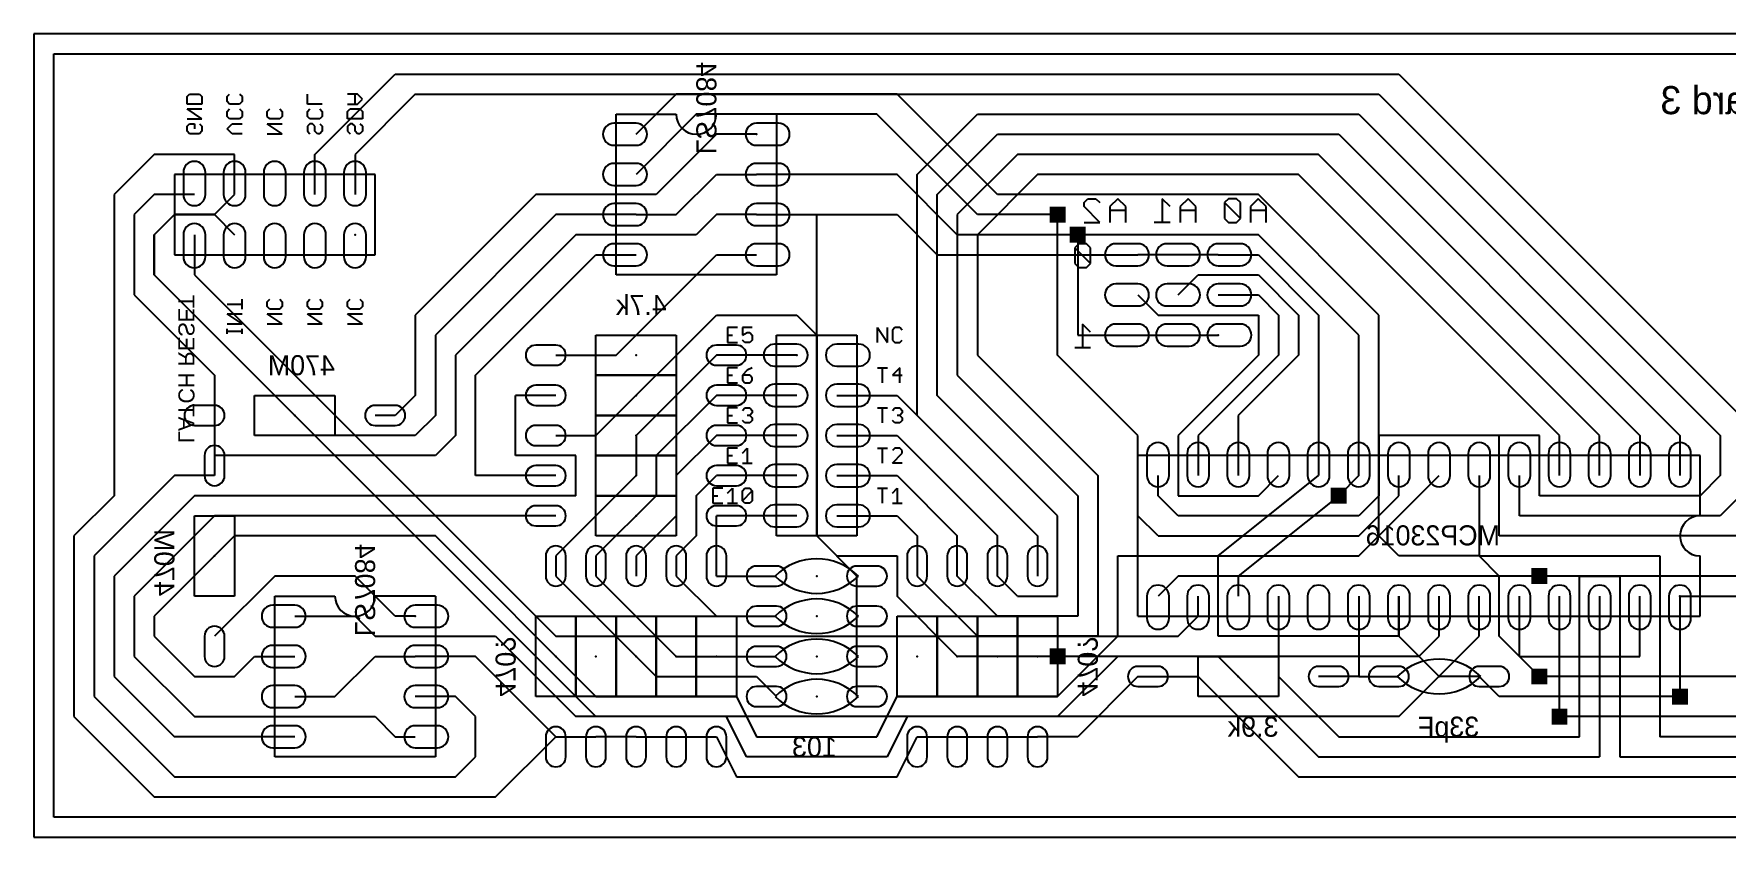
# Model space of a CAD drawing. Extents: x 0 to 6.8, y 0 to 2.
# Drawn here: x 0 to 4.215, y 0 to 2 of the extents above; entities that cross this region are included whole.
import ezdxf
from ezdxf.enums import TextEntityAlignment as Align

# ---------------------------------------------------------------- set-up
doc = ezdxf.new("R2010")
doc.units = 0
for name, color, linetype in [('1', 22, 'CONTINUOUS'), ('16', 175, 'CONTINUOUS'), ('17', 82, 'CONTINUOUS'), ('18', 82, 'CONTINUOUS'), ('20', 7, 'CONTINUOUS'), ('21', 253, 'CONTINUOUS'), ('22', 253, 'CONTINUOUS'), ('23', 7, 'CONTINUOUS'), ('24', 7, 'CONTINUOUS')]:
    doc.layers.add(name, color=color, linetype=linetype)

# ---------------------------------------------------------------- blocks, each defined once
blk = doc.blocks.new('OFFSETP100')
blk.add_lwpolyline([(0, -0.5), (1, -0.5, 1), (1, 0.5), (0, 0.5, 1)], format="xyb", close=True)
blk = doc.blocks.new('LONGP100')
blk.add_lwpolyline([(-0.5, -0.5), (0.5, -0.5, 1), (0.5, 0.5), (-0.5, 0.5, 1)], format="xyb", close=True)
blk = doc.blocks.new('SQUAREV')
blk.add_solid([(-0.5, -0.5), (0.5, -0.5), (-0.5, 0.5), (0.5, 0.5)])

msp = doc.modelspace()

# ---------------------------------------------------------------- linework, layer by layer
at = {"layer": '1'}
for p, q in [((0.05, 1.95), (6.75, 1.95)), ((0.05, 0.05), (0.05, 1.95)), ((0.7, 1.7), (0.9, 1.9)), ((0.9, 1.9), (3.4, 1.9)), ((3.4, 1.9), (4.25, 1.05)), ((0.95, 1.85), (0.8, 1.7)), ((0.95, 1.85), (3.35, 1.85)), ((3.35, 1.85), (4.2, 1)), ((2.2, 1.65), (2.35, 1.8)), ((2.35, 1.8), (3.3, 1.8)), ((3.3, 1.8), (4.1, 1)), ((1.7, 1.75), (1.55, 1.6)), ((1.8, 1.75), (1.7, 1.75)), ((2.25, 1.6), (2.4, 1.75)), ((2.4, 1.75), (3.25, 1.75)), ((3.25, 1.75), (4, 1)), ((0.3, 1.7), (0.2, 1.6)), ((0.5, 1.7), (0.3, 1.7)), ((0.5, 1.6), (0.5, 1.7)), ((0.7, 1.6), (0.7, 1.7)), ((0.8, 1.7), (0.8, 1.6)), ((2.45, 1.7), (2.3, 1.55)), ((3.2, 1.7), (2.45, 1.7)), ((3.9, 1), (3.2, 1.7)), ((1.6, 1.55), (1.7, 1.65)), ((1.7, 1.65), (1.8, 1.65)), ((2.2, 1.05), (2.2, 1.65)), ((2.5, 1.65), (2.35, 1.5)), ((3.15, 1.65), (2.5, 1.65)), ((3.8, 1), (3.15, 1.65)), ((0.2, 1.6), (0.2, 0.85)), ((0.3, 1.6), (0.25, 1.55)), ((0.4, 1.6), (0.3, 1.6)), ((0.45, 1.55), (0.5, 1.6)), ((1.25, 1.6), (0.95, 1.3)), ((1.55, 1.6), (1.25, 1.6)), ((2.25, 1.1), (2.25, 1.6)), ((0.25, 1.55), (0.25, 1.35)), ((0.35, 1.55), (0.3, 1.5)), ((0.45, 1.55), (0.35, 1.55)), ((1.3, 1.55), (1, 1.25)), ((1.5, 1.55), (1.3, 1.55)), ((1.5, 1.55), (1.6, 1.55)), ((1.7, 1.55), (1.65, 1.5)), ((1.8, 1.55), (1.7, 1.55)), ((2.3, 1.55), (2.3, 1.15)), ((2.55, 1.2), (2.55, 1.55)), ((0.3, 1.5), (0.3, 1.4)), ((1.35, 1.5), (1.05, 1.2)), ((1.65, 1.5), (1.35, 1.5)), ((2.35, 1.5), (2.35, 1.2)), ((3.05, 1.5), (2.6, 1.5)), ((2.6, 1.5), (2.6, 1.25)), ((3.3, 1.25), (3.05, 1.5)), ((4.9, 1.5), (4.2, 0.8)), ((1.1, 1.15), (1.4, 1.45)), ((1.4, 1.45), (1.5, 1.45)), ((1.45, 1.2), (1.7, 1.45)), ((1.7, 1.45), (1.8, 1.45)), ((2.85, 1.45), (2.75, 1.45)), ((2.95, 1.45), (2.85, 1.45)), ((2.95, 1.45), (3.05, 1.45)), ((3.05, 1.45), (3.2, 1.3)), ((0.7, 1), (0.3, 1.4)), ((2.85, 1.35), (2.9, 1.4)), ((2.9, 1.4), (3.05, 1.4)), ((3.05, 1.4), (3.15, 1.3)), ((0.25, 1.35), (0.45, 1.15)), ((2.75, 1.35), (2.8, 1.3)), ((2.95, 1.35), (3.05, 1.35)), ((3.05, 1.35), (3.1, 1.3)), ((0.95, 1.3), (0.95, 1.1)), ((1.4, 1), (1.7, 1.3)), ((1.7, 1.3), (1.9, 1.3)), ((1.9, 1.3), (1.95, 1.25)), ((2.8, 1.3), (3.05, 1.3)), ((3.05, 1.3), (3.05, 1.2)), ((3.1, 1.3), (3.1, 1.2)), ((3.15, 1.3), (3.15, 1.2)), ((3.2, 1.3), (3.2, 0.9)), ((1, 1.25), (1, 1.05)), ((1.95, 1.25), (1.95, 0.75)), ((2.6, 1.25), (2.75, 1.25)), ((2.75, 1.25), (2.85, 1.25)), ((2.85, 1.25), (2.95, 1.25)), ((3.3, 0.9), (3.3, 1.25)), ((1.05, 1.2), (1.05, 1)), ((1.3, 1.2), (1.45, 1.2)), ((1.7, 1.2), (1.5, 1)), ((1.9, 1.2), (1.7, 1.2)), ((2.35, 1.2), (2.65, 0.9)), ((2.75, 1), (2.55, 1.2)), ((3.05, 1.2), (2.85, 1)), ((3.1, 1.2), (2.9, 1)), ((3.15, 1.2), (3, 1.05)), ((0.45, 1.15), (0.45, 1.05)), ((1.1, 0.9), (1.1, 1.15)), ((2.3, 1.15), (2.6, 0.85)), ((0.95, 1.1), (0.9, 1.05)), ((1.2, 0.95), (1.2, 1.1)), ((1.3, 1.1), (1.2, 1.1)), ((1.7, 1.1), (1.55, 0.95)), ((1.9, 1.1), (1.7, 1.1)), ((2, 1.1), (2.15, 1.1)), ((2.15, 1.1), (2.2, 1.05)), ((2.55, 0.8), (2.25, 1.1)), ((0.45, 1.05), (0.45, 0.95)), ((0.9, 1.05), (0.85, 1.05)), ((1, 1.05), (0.95, 1)), ((2.2, 1.05), (2.5, 0.75)), ((3, 1.05), (3, 0.9)), ((0.95, 1), (0.7, 1)), ((1.05, 1), (1, 0.95)), ((1.3, 1), (1.4, 1)), ((1.5, 1), (1.5, 0.9)), ((1.7, 1), (1.6, 0.9)), ((1.9, 1), (1.7, 1)), ((2, 1), (2.15, 1)), ((2.15, 1), (2.4, 0.75)), ((2.75, 0.8), (2.75, 1)), ((2.85, 1), (2.85, 0.85)), ((2.9, 1), (2.9, 0.9)), ((3.65, 1), (3.35, 1)), ((3.35, 1), (3.35, 0.85)), ((3.65, 0.75), (3.65, 1)), ((3.75, 1), (3.65, 1)), ((3.75, 0.85), (3.75, 1)), ((3.8, 0.9), (3.8, 1)), ((3.9, 0.9), (3.9, 1)), ((4, 1), (4, 0.9)), ((4.1, 1), (4.1, 0.9)), ((4.2, 1), (4.2, 0.9)), ((0.45, 0.95), (0.45, 0.9)), ((1, 0.95), (0.45, 0.95)), ((1.35, 0.95), (1.2, 0.95)), ((1.35, 0.85), (1.35, 0.95)), ((1.55, 0.95), (1.55, 0.85)), ((0.35, 0.9), (0.15, 0.7)), ((0.45, 0.9), (0.35, 0.9)), ((1.3, 0.9), (1.1, 0.9)), ((1.5, 0.9), (1.3, 0.7)), ((1.6, 0.9), (1.6, 0.8)), ((1.65, 0.85), (1.7, 0.9)), ((1.9, 0.9), (1.7, 0.9)), ((2, 0.9), (2.15, 0.9)), ((2.15, 0.9), (2.3, 0.75)), ((2.65, 0.9), (2.65, 0.5)), ((2.8, 0.85), (2.8, 0.9)), ((3.05, 0.85), (3.1, 0.9)), ((3.3, 0.9), (3.25, 0.85)), ((3.3, 0.7), (3.5, 0.9)), ((3.4, 0.85), (3.4, 0.9)), ((3.6, 0.9), (3.6, 0.7)), ((3.7, 0.8), (3.7, 0.9)), ((4.2, 0.9), (4.15, 0.85)), ((0.2, 0.85), (0.1, 0.75)), ((0.4, 0.85), (0.2, 0.65)), ((1.35, 0.85), (0.4, 0.85)), ((1.55, 0.85), (1.4, 0.7)), ((1.65, 0.85), (1.65, 0.75)), ((2.6, 0.85), (2.6, 0.55)), ((2.85, 0.8), (2.8, 0.85)), ((2.85, 0.85), (3.05, 0.85)), ((3.3, 0.75), (3.4, 0.85)), ((3.35, 0.85), (3.3, 0.8)), ((4.15, 0.85), (3.75, 0.85)), ((0.45, 0.8), (0.25, 0.6)), ((1.3, 0.8), (0.45, 0.8)), ((1.6, 0.8), (1.5, 0.7)), ((1.7, 0.65), (1.7, 0.8)), ((1.9, 0.8), (1.7, 0.8)), ((2, 0.8), (2.15, 0.8)), ((2.15, 0.8), (2.2, 0.75)), ((2.55, 0.6), (2.55, 0.8)), ((2.8, 0.75), (2.75, 0.8)), ((3.3, 0.8), (2.85, 0.8)), ((4.2, 0.8), (3.7, 0.8)), ((0.1, 0.75), (0.1, 0.3)), ((0.5, 0.75), (0.3, 0.55)), ((1, 0.75), (0.5, 0.75)), ((1.4, 0.35), (1, 0.75)), ((1.65, 0.75), (1.6, 0.7)), ((1.95, 0.75), (2, 0.7)), ((2.2, 0.75), (2.2, 0.65)), ((2.3, 0.65), (2.3, 0.75)), ((2.4, 0.65), (2.4, 0.75)), ((2.5, 0.75), (2.5, 0.65)), ((2.8, 0.75), (3.3, 0.75)), ((4.25, 0.75), (3.65, 0.75)), ((0.15, 0.7), (0.15, 0.35)), ((1.3, 0.7), (1.3, 0.65)), ((1.4, 0.7), (1.4, 0.65)), ((1.5, 0.7), (1.5, 0.65)), ((1.6, 0.7), (1.6, 0.65)), ((2, 0.7), (2.15, 0.7)), ((2.15, 0.7), (2.15, 0.6)), ((2.7, 0.5), (2.7, 0.7)), ((2.7, 0.7), (3.3, 0.7)), ((3.6, 0.7), (4.05, 0.7)), ((4.05, 0.7), (4.05, 0.25)), ((0.2, 0.65), (0.2, 0.4)), ((0.6, 0.65), (0.45, 0.5)), ((0.8, 0.65), (0.6, 0.65)), ((0.9, 0.55), (0.8, 0.65)), ((1.3, 0.65), (1.55, 0.4)), ((1.4, 0.65), (1.6, 0.45)), ((1.6, 0.65), (1.7, 0.55)), ((1.7, 0.65), (1.85, 0.65)), ((2.05, 0.55), (2.05, 0.65)), ((2.2, 0.65), (2.35, 0.5)), ((2.4, 0.55), (2.3, 0.65)), ((2.45, 0.6), (2.4, 0.65)), ((2.85, 0.65), (2.8, 0.6)), ((3.75, 0.65), (2.85, 0.65)), ((3.85, 0.65), (3.95, 0.65)), ((3.85, 0.25), (3.85, 0.65)), ((3.95, 0.65), (3.95, 0.2)), ((0.25, 0.6), (0.25, 0.45)), ((2.3, 0.45), (2.15, 0.6)), ((2.45, 0.6), (2.55, 0.6)), ((3.1, 0.6), (3.1, 0.4)), ((3.3, 0.6), (3.3, 0.4)), ((3.4, 0.5), (3.4, 0.6)), ((3.7, 0.45), (3.7, 0.6)), ((3.8, 0.3), (3.8, 0.6)), ((3.9, 0.6), (3.9, 0.2)), ((4.1, 0.6), (4.3, 0.6)), ((4.1, 0.6), (4.1, 0.35)), ((0.3, 0.55), (0.3, 0.5)), ((0.65, 0.55), (0.8, 0.55)), ((0.8, 0.55), (0.85, 0.5)), ((0.95, 0.55), (0.9, 0.55)), ((1.7, 0.55), (1.85, 0.55)), ((2.05, 0.45), (2.05, 0.55)), ((2.6, 0.55), (2.4, 0.55)), ((0.3, 0.5), (0.4, 0.4)), ((0.85, 0.5), (1.15, 0.5)), ((1.15, 0.5), (1.35, 0.3)), ((2.65, 0.5), (2.35, 0.5)), ((2.55, 0.35), (2.7, 0.5)), ((3.5, 0.4), (3.4, 0.5)), ((0.25, 0.45), (0.4, 0.3)), ((0.5, 0.4), (0.55, 0.45)), ((0.55, 0.45), (0.65, 0.45)), ((0.75, 0.35), (0.85, 0.45)), ((0.85, 0.45), (0.95, 0.45)), ((1.1, 0.45), (0.95, 0.45)), ((1.3, 0.25), (1.1, 0.45)), ((1.6, 0.45), (1.85, 0.45)), ((2.05, 0.35), (2.05, 0.45)), ((2.55, 0.45), (2.3, 0.45)), ((2.7, 0.45), (2.55, 0.3)), ((2.95, 0.45), (2.7, 0.45)), ((2.95, 0.45), (3.2, 0.2)), ((3.75, 0.4), (3.7, 0.45)), ((0.2, 0.4), (0.35, 0.25)), ((0.4, 0.4), (0.5, 0.4)), ((1.55, 0.4), (1.8, 0.4)), ((1.8, 0.4), (1.85, 0.35)), ((2.75, 0.4), (2.6, 0.25)), ((2.75, 0.4), (2.8, 0.4)), ((2.8, 0.4), (2.9, 0.4)), ((2.9, 0.4), (3.15, 0.15)), ((3.1, 0.4), (3.25, 0.25)), ((3.3, 0.4), (3.2, 0.4)), ((3.3, 0.4), (3.4, 0.4)), ((3.6, 0.4), (3.5, 0.4)), ((0.15, 0.35), (0.35, 0.15)), ((0.65, 0.35), (0.75, 0.35)), ((1.05, 0.35), (0.95, 0.35)), ((1.1, 0.3), (1.05, 0.35)), ((1.4, 0.35), (1.75, 0.35)), ((1.75, 0.35), (1.8, 0.25)), ((2.1, 0.25), (2.15, 0.35)), ((2.15, 0.35), (2.55, 0.35)), ((0.1, 0.3), (0.3, 0.1)), ((0.4, 0.3), (0.85, 0.3)), ((0.85, 0.3), (0.9, 0.25)), ((1.1, 0.2), (1.1, 0.3)), ((1.725, 0.3), (1.35, 0.3)), ((1.775, 0.2), (1.725, 0.3)), ((2.175, 0.3), (2.125, 0.2)), ((2.55, 0.3), (2.175, 0.3)), ((0.65, 0.25), (0.35, 0.25)), ((0.9, 0.25), (0.95, 0.25)), ((1.15, 0.1), (1.3, 0.25)), ((1.3, 0.25), (1.4, 0.25)), ((1.5, 0.25), (1.4, 0.25)), ((1.5, 0.25), (1.6, 0.25)), ((1.6, 0.25), (1.7, 0.25)), ((1.7, 0.25), (1.75, 0.15)), ((1.8, 0.25), (2.1, 0.25)), ((2.15, 0.15), (2.2, 0.25)), ((2.2, 0.25), (2.3, 0.25)), ((2.3, 0.25), (2.4, 0.25)), ((2.4, 0.25), (2.5, 0.25)), ((2.6, 0.25), (2.5, 0.25)), ((3.25, 0.25), (3.85, 0.25)), ((4.7, 0.25), (4.05, 0.25)), ((1.05, 0.15), (1.1, 0.2)), ((2.125, 0.2), (1.775, 0.2)), ((3.2, 0.2), (3.9, 0.2)), ((3.95, 0.2), (4.75, 0.2)), ((0.35, 0.15), (1.05, 0.15)), ((1.75, 0.15), (2.15, 0.15)), ((3.15, 0.15), (4.8, 0.15)), ((0.3, 0.1), (1.15, 0.1)), ((6.75, 0.05), (0.05, 0.05))]:
    msp.add_line(p, q, dxfattribs=at)
at = {"layer": '16'}
for p, q in [((0.05, 1.95), (6.75, 1.95)), ((0.05, 0.05), (0.05, 1.95)), ((1.5, 1.75), (1.6, 1.85)), ((2.15, 1.85), (1.6, 1.85)), ((2.4, 1.6), (2.15, 1.85)), ((1.65, 1.8), (1.5, 1.65)), ((2.1, 1.8), (1.65, 1.8)), ((2.35, 1.55), (2.1, 1.8)), ((2.15, 1.65), (1.8, 1.65)), ((2.3, 1.5), (2.15, 1.65)), ((3.05, 1.6), (2.4, 1.6)), ((3.35, 1.3), (3.05, 1.6)), ((0.3, 1.5), (0.35, 1.55)), ((0.35, 1.55), (0.45, 1.55)), ((0.45, 1.55), (0.5, 1.5)), ((1.8, 1.55), (1.95, 1.55)), ((1.95, 1.55), (2.15, 1.55)), ((1.95, 0.75), (1.95, 1.55)), ((2.15, 1.55), (2.25, 1.45)), ((2.55, 1.55), (2.35, 1.55)), ((0.3, 1.4), (0.3, 1.5)), ((0.4, 1.5), (0.4, 1.4)), ((2.6, 1.5), (2.3, 1.5)), ((2.25, 1.45), (2.75, 1.45)), ((1.4, 0.3), (0.3, 1.4)), ((0.4, 1.4), (1.3, 0.5)), ((3.35, 0.75), (3.35, 1.3)), ((3.2, 0.95), (3.2, 0.9)), ((2.95, 0.7), (3.2, 0.9)), ((3.25, 0.85), (3, 0.65)), ((2.05, 0.65), (1.95, 0.75)), ((3.4, 0.7), (3.35, 0.75)), ((2.95, 0.5), (2.95, 0.7)), ((3.6, 0.7), (3.4, 0.7)), ((3.65, 0.65), (3.6, 0.7)), ((3, 0.65), (3, 0.6)), ((3.65, 0.5), (3.65, 0.65)), ((4.25, 0.65), (3.75, 0.65)), ((2.9, 0.55), (2.9, 0.6)), ((3.4, 0.6), (3.4, 0.5)), ((3.5, 0.5), (3.5, 0.6)), ((3.6, 0.5), (3.6, 0.6)), ((4, 0.45), (4, 0.6)), ((2.85, 0.5), (2.9, 0.55)), ((1.3, 0.5), (2.85, 0.5)), ((3.4, 0.5), (2.95, 0.5)), ((3.4, 0.3), (3.6, 0.5)), ((3.45, 0.45), (3.5, 0.5)), ((3.7, 0.45), (3.65, 0.5)), ((3.45, 0.45), (2.55, 0.45)), ((3.7, 0.45), (4, 0.45)), ((3.65, 0.35), (3.6, 0.4)), ((4.7, 0.4), (3.75, 0.4)), ((4.1, 0.35), (3.65, 0.35)), ((3.4, 0.3), (1.4, 0.3)), ((4.7, 0.3), (3.8, 0.3)), ((6.75, 0.05), (0.05, 0.05))]:
    msp.add_line(p, q, dxfattribs=at)
at = {"layer": '20'}
for p, q in [((0, 2), (0, 0)), ((6.8, 2), (0, 2)), ((0, 0), (6.8, 0))]:
    msp.add_line(p, q, dxfattribs=at)
at = {"layer": '21'}
for p, q in [((1.752525, 1.268532), (1.727837, 1.268532)), ((1.727837, 1.268532), (1.727837, 1.2315)), ((1.789356, 1.268532), (1.764669, 1.268532)), ((1.764669, 1.268532), (1.764669, 1.250016)), ((2.1015, 1.2315), (2.1015, 1.268532)), ((2.1015, 1.268532), (2.126188, 1.2315)), ((2.126188, 1.2315), (2.126188, 1.268532)), ((2.144503, 1.268532), (2.138331, 1.26236)), ((2.156847, 1.268532), (2.144503, 1.268532)), ((2.163019, 1.26236), (2.156847, 1.268532)), ((1.727837, 1.250016), (1.740181, 1.250016)), ((1.727837, 1.2315), (1.752525, 1.2315)), ((1.764669, 1.250016), (1.777012, 1.256188)), ((1.77084, 1.2315), (1.764669, 1.237672)), ((1.783184, 1.2315), (1.77084, 1.2315)), ((1.777012, 1.256188), (1.783184, 1.256188)), ((1.783184, 1.256188), (1.789356, 1.250016)), ((1.789356, 1.237672), (1.783184, 1.2315)), ((1.789356, 1.250016), (1.789356, 1.237672)), ((1.85, 1.25), (2.05, 1.25)), ((1.85, 0.75), (1.85, 1.25)), ((2.05, 1.25), (2.05, 0.75)), ((2.138331, 1.26236), (2.138331, 1.237672)), ((2.138331, 1.237672), (2.144503, 1.2315)), ((2.144503, 1.2315), (2.156847, 1.2315)), ((2.156847, 1.2315), (2.163019, 1.237672)), ((1.752525, 1.168532), (1.727837, 1.168532)), ((1.727837, 1.168532), (1.727837, 1.1315)), ((1.727837, 1.150016), (1.740181, 1.150016)), ((1.777012, 1.16236), (1.764669, 1.150016)), ((1.764669, 1.150016), (1.764669, 1.137672)), ((1.783184, 1.150016), (1.764669, 1.150016)), ((1.789356, 1.168532), (1.777012, 1.16236)), ((1.789356, 1.143844), (1.783184, 1.150016)), ((1.789356, 1.137672), (1.789356, 1.143844)), ((2.1015, 1.168532), (2.126188, 1.168532)), ((2.113844, 1.1315), (2.113844, 1.168532)), ((2.156847, 1.168532), (2.138331, 1.150016)), ((2.138331, 1.150016), (2.163019, 1.150016)), ((2.156847, 1.1315), (2.156847, 1.168532)), ((1.727837, 1.1315), (1.752525, 1.1315)), ((1.764669, 1.137672), (1.77084, 1.1315)), ((1.77084, 1.1315), (1.783184, 1.1315)), ((1.783184, 1.1315), (1.789356, 1.137672)), ((1.752525, 1.068532), (1.727837, 1.068532)), ((1.727837, 1.068532), (1.727837, 1.0315)), ((1.764669, 1.06236), (1.77084, 1.068532)), ((1.77084, 1.068532), (1.783184, 1.068532)), ((1.783184, 1.068532), (1.789356, 1.06236)), ((1.789356, 1.056188), (1.783184, 1.050016)), ((1.789356, 1.06236), (1.789356, 1.056188)), ((2.1015, 1.068532), (2.126188, 1.068532)), ((2.113844, 1.0315), (2.113844, 1.068532)), ((2.138331, 1.06236), (2.144503, 1.068532)), ((2.144503, 1.068532), (2.156847, 1.068532)), ((2.156847, 1.068532), (2.163019, 1.06236)), ((2.163019, 1.056188), (2.156847, 1.050016)), ((2.163019, 1.06236), (2.163019, 1.056188)), ((1.727837, 1.050016), (1.740181, 1.050016)), ((1.727837, 1.0315), (1.752525, 1.0315)), ((1.77084, 1.0315), (1.764669, 1.037672)), ((1.783184, 1.0315), (1.77084, 1.0315)), ((1.783184, 1.050016), (1.777012, 1.050016)), ((1.783184, 1.050016), (1.789356, 1.043844)), ((1.789356, 1.037672), (1.783184, 1.0315)), ((1.789356, 1.043844), (1.789356, 1.037672)), ((2.144503, 1.0315), (2.138331, 1.037672)), ((2.156847, 1.0315), (2.144503, 1.0315)), ((2.156847, 1.050016), (2.150675, 1.050016)), ((2.156847, 1.050016), (2.163019, 1.043844)), ((2.163019, 1.037672), (2.156847, 1.0315)), ((2.163019, 1.043844), (2.163019, 1.037672)), ((1.752525, 0.968532), (1.727837, 0.968532)), ((1.727837, 0.968532), (1.727837, 0.9315)), ((1.727837, 0.950016), (1.740181, 0.950016)), ((1.727837, 0.9315), (1.752525, 0.9315)), ((1.764669, 0.956188), (1.777012, 0.968532)), ((1.764669, 0.9315), (1.789356, 0.9315)), ((1.777012, 0.968532), (1.777012, 0.9315)), ((2.1015, 0.968532), (2.126188, 0.968532)), ((2.113844, 0.9315), (2.113844, 0.968532)), ((2.144503, 0.968532), (2.138331, 0.96236)), ((2.138331, 0.9315), (2.163019, 0.956188)), ((2.163019, 0.9315), (2.138331, 0.9315)), ((2.156847, 0.968532), (2.144503, 0.968532)), ((2.163019, 0.96236), (2.156847, 0.968532)), ((2.163019, 0.956188), (2.163019, 0.96236)), ((1.715693, 0.868532), (1.691006, 0.868532)), ((1.691006, 0.868532), (1.691006, 0.8315)), ((1.691006, 0.850016), (1.70335, 0.850016)), ((1.727837, 0.856188), (1.740181, 0.868532)), ((1.740181, 0.868532), (1.740181, 0.8315)), ((1.764669, 0.86236), (1.77084, 0.868532)), ((1.764669, 0.837672), (1.764669, 0.86236)), ((1.764669, 0.837672), (1.789356, 0.86236)), ((1.77084, 0.868532), (1.783184, 0.868532)), ((1.783184, 0.868532), (1.789356, 0.86236)), ((1.789356, 0.86236), (1.789356, 0.837672)), ((2.1015, 0.868532), (2.126188, 0.868532)), ((2.113844, 0.8315), (2.113844, 0.868532)), ((2.138331, 0.856188), (2.150675, 0.868532)), ((2.150675, 0.868532), (2.150675, 0.8315)), ((1.691006, 0.8315), (1.715693, 0.8315)), ((1.727837, 0.8315), (1.752525, 0.8315)), ((1.77084, 0.8315), (1.764669, 0.837672)), ((1.783184, 0.8315), (1.77084, 0.8315)), ((1.789356, 0.837672), (1.783184, 0.8315)), ((2.138331, 0.8315), (2.163019, 0.8315)), ((2.05, 0.75), (1.85, 0.75))]:
    msp.add_line(p, q, dxfattribs=at)
for centre, start, end in [((1.95, 0.546063), 45, 135), ((1.95, 0.753937), 225, 315), ((1.95, 0.446063), 45, 135), ((1.95, 0.653937), 225, 315), ((1.95, 0.346063), 45, 135), ((1.95, 0.553937), 225, 315), ((1.95, 0.246063), 45, 135), ((1.95, 0.453937), 225, 315)]:
    msp.add_arc(centre, 0.146989, start, end, dxfattribs=at)
at = {"layer": '22'}
for p, q in [((0.3815, 1.843679), (0.387672, 1.849851)), ((0.3815, 1.825163), (0.3815, 1.843679)), ((0.418532, 1.825163), (0.3815, 1.825163)), ((0.418532, 1.788331), (0.3815, 1.813019)), ((0.3815, 1.813019), (0.418532, 1.813019)), ((0.387672, 1.849851), (0.41236, 1.849851)), ((0.41236, 1.849851), (0.418532, 1.843679)), ((0.418532, 1.843679), (0.418532, 1.825163)), ((0.4815, 1.843679), (0.487672, 1.849851)), ((0.4815, 1.831335), (0.4815, 1.843679)), ((0.487672, 1.825163), (0.4815, 1.831335)), ((0.4815, 1.806847), (0.487672, 1.813019)), ((0.51236, 1.825163), (0.487672, 1.825163)), ((0.51236, 1.849851), (0.518532, 1.843679)), ((0.518532, 1.831335), (0.51236, 1.825163)), ((0.51236, 1.813019), (0.518532, 1.806847)), ((0.518532, 1.843679), (0.518532, 1.831335)), ((0.5815, 1.806847), (0.587672, 1.813019)), ((0.61236, 1.813019), (0.618532, 1.806847)), ((0.6815, 1.825163), (0.6815, 1.849851)), ((0.718532, 1.825163), (0.6815, 1.825163)), ((0.6815, 1.806847), (0.687672, 1.813019)), ((0.71236, 1.813019), (0.718532, 1.806847)), ((0.806188, 1.849851), (0.7815, 1.849851)), ((0.7815, 1.825163), (0.806188, 1.825163)), ((0.7815, 1.806847), (0.787672, 1.813019)), ((0.787672, 1.813019), (0.81236, 1.813019)), ((0.800016, 1.825163), (0.800016, 1.849851)), ((0.818532, 1.837507), (0.806188, 1.849851)), ((0.806188, 1.825163), (0.818532, 1.837507)), ((0.81236, 1.813019), (0.818532, 1.806847)), ((0.3815, 1.788331), (0.418532, 1.788331)), ((0.3815, 1.770016), (0.387672, 1.776188)), ((0.387672, 1.776188), (0.400016, 1.776188)), ((0.400016, 1.776188), (0.400016, 1.763844)), ((0.41236, 1.776188), (0.418532, 1.770016)), ((0.4815, 1.794503), (0.4815, 1.806847)), ((0.487672, 1.788331), (0.4815, 1.794503)), ((0.4815, 1.763844), (0.493844, 1.776188)), ((0.51236, 1.788331), (0.487672, 1.788331)), ((0.493844, 1.776188), (0.518532, 1.776188)), ((0.518532, 1.794503), (0.51236, 1.788331)), ((0.518532, 1.806847), (0.518532, 1.794503)), ((0.5815, 1.794503), (0.5815, 1.806847)), ((0.587672, 1.788331), (0.5815, 1.794503)), ((0.618532, 1.7515), (0.5815, 1.776188)), ((0.5815, 1.776188), (0.618532, 1.776188)), ((0.61236, 1.788331), (0.587672, 1.788331)), ((0.618532, 1.794503), (0.61236, 1.788331)), ((0.618532, 1.806847), (0.618532, 1.794503)), ((0.6815, 1.794503), (0.6815, 1.806847)), ((0.687672, 1.788331), (0.6815, 1.794503)), ((0.687672, 1.776188), (0.6815, 1.770016)), ((0.71236, 1.788331), (0.687672, 1.788331)), ((0.693844, 1.776188), (0.687672, 1.776188)), ((0.700016, 1.770016), (0.693844, 1.776188)), ((0.718532, 1.794503), (0.71236, 1.788331)), ((0.71236, 1.776188), (0.718532, 1.770016)), ((0.718532, 1.806847), (0.718532, 1.794503)), ((0.7815, 1.788331), (0.7815, 1.806847)), ((0.818532, 1.788331), (0.7815, 1.788331)), ((0.787672, 1.776188), (0.7815, 1.770016)), ((0.793844, 1.776188), (0.787672, 1.776188)), ((0.800016, 1.770016), (0.793844, 1.776188)), ((0.81236, 1.776188), (0.818532, 1.770016)), ((0.818532, 1.806847), (0.818532, 1.788331)), ((1.45, 1.4), (1.45, 1.8)), ((1.45, 1.8), (1.6, 1.8)), ((1.85, 1.8), (1.7, 1.8)), ((1.85, 1.8), (1.85, 1.4)), ((0.3815, 1.757672), (0.3815, 1.770016)), ((0.387672, 1.7515), (0.3815, 1.757672)), ((0.41236, 1.7515), (0.387672, 1.7515)), ((0.418532, 1.757672), (0.41236, 1.7515)), ((0.418532, 1.770016), (0.418532, 1.757672)), ((0.493844, 1.7515), (0.4815, 1.763844)), ((0.518532, 1.7515), (0.493844, 1.7515)), ((0.5815, 1.7515), (0.618532, 1.7515)), ((0.6815, 1.770016), (0.6815, 1.757672)), ((0.6815, 1.757672), (0.687672, 1.7515)), ((0.700016, 1.757672), (0.700016, 1.770016)), ((0.706188, 1.7515), (0.700016, 1.757672)), ((0.71236, 1.7515), (0.706188, 1.7515)), ((0.718532, 1.757672), (0.71236, 1.7515)), ((0.718532, 1.770016), (0.718532, 1.757672)), ((0.7815, 1.770016), (0.7815, 1.757672)), ((0.7815, 1.757672), (0.787672, 1.7515)), ((0.800016, 1.757672), (0.800016, 1.770016)), ((0.806188, 1.7515), (0.800016, 1.757672)), ((0.81236, 1.7515), (0.806188, 1.7515)), ((0.818532, 1.757672), (0.81236, 1.7515)), ((0.818532, 1.770016), (0.818532, 1.757672)), ((0.85, 1.65), (0.35, 1.65)), ((0.35, 1.65), (0.35, 1.45)), ((0.85, 1.45), (0.85, 1.65)), ((2.615678, 1.579709), (2.62552, 1.58955)), ((2.615678, 1.569867), (2.615678, 1.579709)), ((2.655045, 1.5305), (2.615678, 1.569867)), ((2.62552, 1.58955), (2.645203, 1.58955)), ((2.645203, 1.58955), (2.655045, 1.579709)), ((2.699817, 1.58955), (2.680133, 1.569867)), ((2.680133, 1.569867), (2.680133, 1.5305)), ((2.7195, 1.560025), (2.680133, 1.560025)), ((2.7195, 1.569867), (2.699817, 1.58955)), ((2.7195, 1.5305), (2.7195, 1.569867)), ((2.830045, 1.569867), (2.810362, 1.58955)), ((2.810362, 1.58955), (2.810362, 1.5305)), ((2.874817, 1.58955), (2.855133, 1.569867)), ((2.855133, 1.569867), (2.855133, 1.5305)), ((2.8945, 1.560025), (2.855133, 1.560025)), ((2.8945, 1.569867), (2.874817, 1.58955)), ((2.8945, 1.5305), (2.8945, 1.569867)), ((2.97552, 1.58955), (2.965678, 1.579709)), ((2.965678, 1.579709), (2.965678, 1.540342)), ((3.005045, 1.540342), (2.965678, 1.579709)), ((2.995203, 1.58955), (2.97552, 1.58955)), ((3.005045, 1.579709), (2.995203, 1.58955)), ((3.005045, 1.540342), (3.005045, 1.579709)), ((3.049817, 1.58955), (3.030133, 1.569867)), ((3.030133, 1.569867), (3.030133, 1.5305)), ((3.0695, 1.560025), (3.030133, 1.560025)), ((3.0695, 1.569867), (3.049817, 1.58955)), ((3.0695, 1.5305), (3.0695, 1.569867)), ((2.615678, 1.5305), (2.655045, 1.5305)), ((2.830045, 1.5305), (2.790678, 1.5305)), ((2.965678, 1.540342), (2.97552, 1.5305)), ((2.97552, 1.5305), (2.995203, 1.5305)), ((2.995203, 1.5305), (3.005045, 1.540342)), ((2.602475, 1.47705), (2.592633, 1.467209)), ((2.622158, 1.47705), (2.602475, 1.47705)), ((2.632, 1.467209), (2.622158, 1.47705)), ((0.35, 1.45), (0.85, 1.45)), ((2.592633, 1.467209), (2.592633, 1.427842)), ((2.632, 1.427842), (2.592633, 1.467209)), ((2.632, 1.427842), (2.632, 1.467209)), ((1.85, 1.4), (1.45, 1.4)), ((2.592633, 1.427842), (2.602475, 1.418)), ((2.602475, 1.418), (2.622158, 1.418)), ((2.622158, 1.418), (2.632, 1.427842)), ((0.4815, 1.327012), (0.518532, 1.327012)), ((0.518532, 1.314668), (0.518532, 1.339356)), ((0.5815, 1.333184), (0.587672, 1.339356)), ((0.5815, 1.32084), (0.5815, 1.333184)), ((0.587672, 1.314669), (0.5815, 1.32084)), ((0.61236, 1.314669), (0.587672, 1.314669)), ((0.61236, 1.339356), (0.618532, 1.333184)), ((0.618532, 1.32084), (0.61236, 1.314669)), ((0.618532, 1.333184), (0.618532, 1.32084)), ((0.6815, 1.333184), (0.687672, 1.339356)), ((0.6815, 1.32084), (0.6815, 1.333184)), ((0.687672, 1.314669), (0.6815, 1.32084)), ((0.71236, 1.314669), (0.687672, 1.314669)), ((0.71236, 1.339356), (0.718532, 1.333184)), ((0.718532, 1.32084), (0.71236, 1.314669)), ((0.718532, 1.333184), (0.718532, 1.32084)), ((0.7815, 1.333184), (0.787672, 1.339356)), ((0.7815, 1.32084), (0.7815, 1.333184)), ((0.787672, 1.314669), (0.7815, 1.32084)), ((0.81236, 1.314669), (0.787672, 1.314669)), ((0.81236, 1.339356), (0.818532, 1.333184)), ((0.818532, 1.32084), (0.81236, 1.314669)), ((0.818532, 1.333184), (0.818532, 1.32084)), ((0.518532, 1.277837), (0.4815, 1.302525)), ((0.4815, 1.302525), (0.518532, 1.302525)), ((0.4815, 1.277837), (0.518532, 1.277837)), ((0.4815, 1.253283), (0.4815, 1.265627)), ((0.518532, 1.253283), (0.518532, 1.265627)), ((0.618532, 1.277837), (0.5815, 1.302525)), ((0.5815, 1.302525), (0.618532, 1.302525)), ((0.5815, 1.277837), (0.618532, 1.277837)), ((0.718532, 1.277837), (0.6815, 1.302525)), ((0.6815, 1.302525), (0.718532, 1.302525)), ((0.6815, 1.277837), (0.718532, 1.277837)), ((0.818532, 1.277837), (0.7815, 1.302525)), ((0.7815, 1.302525), (0.818532, 1.302525)), ((0.7815, 1.277837), (0.818532, 1.277837)), ((2.632, 1.257367), (2.612317, 1.27705)), ((2.612317, 1.27705), (2.612317, 1.218)), ((0.4815, 1.259455), (0.518532, 1.259455)), ((1.4, 1.2), (1.4, 1.25)), ((1.4, 1.25), (1.6, 1.25)), ((1.6, 1.25), (1.6, 1.2)), ((1.4, 1.15), (1.4, 1.2)), ((1.6, 1.2), (1.6, 1.15)), ((2.632, 1.218), (2.592633, 1.218)), ((1.6, 1.15), (1.4, 1.15)), ((1.4, 1.1), (1.4, 1.15)), ((1.4, 1.15), (1.6, 1.15)), ((1.6, 1.15), (1.6, 1.1)), ((0.55, 1.05), (0.55, 1.1)), ((0.55, 1.1), (0.75, 1.1)), ((0.75, 1.1), (0.75, 1.05)), ((1.4, 1.05), (1.4, 1.1)), ((1.6, 1.1), (1.6, 1.05)), ((0.55, 1), (0.55, 1.05)), ((0.75, 1.05), (0.75, 1)), ((1.4, 1), (1.4, 1.05)), ((1.4, 1.05), (1.6, 1.05)), ((1.6, 1.05), (1.4, 1.05)), ((1.6, 1.05), (1.6, 1)), ((0.75, 1), (0.55, 1)), ((1.4, 0.95), (1.4, 1)), ((1.6, 1), (1.6, 0.95)), ((1.6, 0.95), (1.4, 0.95)), ((1.4, 0.9), (1.4, 0.95)), ((1.4, 0.95), (1.6, 0.95)), ((1.6, 0.95), (1.6, 0.9)), ((4.15, 0.95), (2.75, 0.95)), ((2.75, 0.55), (2.75, 0.95)), ((4.15, 0.8), (4.15, 0.95)), ((1.4, 0.85), (1.4, 0.9)), ((1.6, 0.9), (1.6, 0.85)), ((1.6, 0.85), (1.4, 0.85)), ((1.4, 0.8), (1.4, 0.85)), ((1.4, 0.85), (1.6, 0.85)), ((1.6, 0.85), (1.6, 0.8)), ((0.4, 0.8), (0.45, 0.8)), ((0.4, 0.6), (0.4, 0.8)), ((0.45, 0.8), (0.5, 0.8)), ((0.5, 0.8), (0.5, 0.6)), ((1.4, 0.75), (1.4, 0.8)), ((1.6, 0.8), (1.6, 0.75)), ((1.6, 0.75), (1.4, 0.75)), ((4.15, 0.55), (4.15, 0.7)), ((0.45, 0.6), (0.4, 0.6)), ((0.5, 0.6), (0.45, 0.6)), ((0.6, 0.2), (0.6, 0.6)), ((0.6, 0.6), (0.75, 0.6)), ((1, 0.6), (0.85, 0.6)), ((1, 0.6), (1, 0.2)), ((1.25, 0.35), (1.25, 0.55)), ((1.25, 0.55), (1.3, 0.55)), ((1.3, 0.55), (1.35, 0.55)), ((1.35, 0.35), (1.35, 0.55)), ((1.35, 0.55), (1.4, 0.55)), ((1.35, 0.55), (1.35, 0.35)), ((1.4, 0.55), (1.45, 0.55)), ((1.45, 0.55), (1.45, 0.35)), ((1.45, 0.35), (1.45, 0.55)), ((1.45, 0.55), (1.5, 0.55)), ((1.5, 0.55), (1.55, 0.55)), ((1.55, 0.55), (1.55, 0.35)), ((1.55, 0.35), (1.55, 0.55)), ((1.55, 0.55), (1.6, 0.55)), ((1.6, 0.55), (1.65, 0.55)), ((1.65, 0.55), (1.65, 0.35)), ((1.65, 0.35), (1.65, 0.55)), ((1.65, 0.55), (1.7, 0.55)), ((1.7, 0.55), (1.75, 0.55)), ((1.75, 0.55), (1.75, 0.35)), ((2.15, 0.35), (2.15, 0.55)), ((2.15, 0.55), (2.2, 0.55)), ((2.2, 0.55), (2.25, 0.55)), ((2.25, 0.35), (2.25, 0.55)), ((2.25, 0.55), (2.3, 0.55)), ((2.25, 0.55), (2.25, 0.35)), ((2.3, 0.55), (2.35, 0.55)), ((2.35, 0.35), (2.35, 0.55)), ((2.35, 0.55), (2.4, 0.55)), ((2.35, 0.55), (2.35, 0.35)), ((2.4, 0.55), (2.45, 0.55)), ((2.45, 0.35), (2.45, 0.55)), ((2.45, 0.55), (2.5, 0.55)), ((2.45, 0.55), (2.45, 0.35)), ((2.5, 0.55), (2.55, 0.55)), ((2.55, 0.55), (2.55, 0.35)), ((2.75, 0.55), (4.15, 0.55)), ((2.9, 0.4), (2.9, 0.45)), ((2.9, 0.45), (3.1, 0.45)), ((3.1, 0.45), (3.1, 0.4)), ((2.9, 0.35), (2.9, 0.4)), ((3.1, 0.4), (3.1, 0.35)), ((1.3, 0.35), (1.25, 0.35)), ((1.35, 0.35), (1.3, 0.35)), ((1.4, 0.35), (1.35, 0.35)), ((1.45, 0.35), (1.4, 0.35)), ((1.5, 0.35), (1.45, 0.35)), ((1.55, 0.35), (1.5, 0.35)), ((1.6, 0.35), (1.55, 0.35)), ((1.65, 0.35), (1.6, 0.35)), ((1.7, 0.35), (1.65, 0.35)), ((1.75, 0.35), (1.7, 0.35)), ((2.2, 0.35), (2.15, 0.35)), ((2.25, 0.35), (2.2, 0.35)), ((2.3, 0.35), (2.25, 0.35)), ((2.35, 0.35), (2.3, 0.35)), ((2.4, 0.35), (2.35, 0.35)), ((2.45, 0.35), (2.4, 0.35)), ((2.5, 0.35), (2.45, 0.35)), ((2.55, 0.35), (2.5, 0.35)), ((3.1, 0.35), (2.9, 0.35)), ((1, 0.2), (0.6, 0.2))]:
    msp.add_line(p, q, dxfattribs=at)
for centre, radius, start, end in [((1.65, 1.8), 0.05, 180, 0), ((4.15, 0.75), 0.05, 90, 270), ((0.8, 0.6), 0.05, 180, 0), ((3.5, 0.296063), 0.146989, 45, 135), ((3.5, 0.503937), 0.146989, 225, 315)]:
    msp.add_arc(centre, radius, start, end, dxfattribs=at)
at = {"layer": '23'}
for p in [(2.95, 1.25), (1.9, 1.2), (1.95, 0.65), (1.95, 0.55), (1.95, 0.45), (1.95, 0.35)]:
    msp.add_point(p, dxfattribs=at)
at = {"layer": '24'}
for p in [(1.8, 1.75), (0.8, 1.5), (1.5, 1.2), (1.5, 1.1), (0.65, 1.05), (1.5, 1), (1.5, 0.9), (1.5, 0.8), (0.45, 0.7), (4.1, 0.6), (0.95, 0.55), (1.3, 0.45), (1.4, 0.45), (1.5, 0.45), (1.6, 0.45), (1.7, 0.45), (2.2, 0.45), (2.3, 0.45), (2.4, 0.45), (2.5, 0.45), (3, 0.4), (3.5, 0.4)]:
    msp.add_point(p, dxfattribs=at)

# ---------------------------------------------------------------- block references
at = {"layer": '17'}
for name, p, xscale, yscale, rotation in [('OFFSETP100', (1.5, 1.75), 0.055, 0.055, 180), ('OFFSETP100', (1.5, 1.75), 0.055, 0.055, 180), ('OFFSETP100', (0.4, 1.6), 0.055, 0.055, 90), ('OFFSETP100', (0.4, 1.6), 0.055, 0.055, 90), ('OFFSETP100', (0.5, 1.6), 0.055, 0.055, 90), ('OFFSETP100', (0.5, 1.6), 0.055, 0.055, 90), ('OFFSETP100', (0.6, 1.6), 0.055, 0.055, 90), ('OFFSETP100', (0.6, 1.6), 0.055, 0.055, 90), ('OFFSETP100', (0.7, 1.6), 0.055, 0.055, 90), ('OFFSETP100', (0.7, 1.6), 0.055, 0.055, 90), ('OFFSETP100', (0.8, 1.6), 0.055, 0.055, 90), ('OFFSETP100', (0.8, 1.6), 0.055, 0.055, 90), ('OFFSETP100', (1.5, 1.65), 0.055, 0.055, 180), ('OFFSETP100', (1.5, 1.65), 0.055, 0.055, 180), ('OFFSETP100', (1.5, 1.55), 0.055, 0.055, 180), ('OFFSETP100', (1.5, 1.55), 0.055, 0.055, 180), ('OFFSETP100', (0.4, 1.5), 0.055, 0.055, 270), ('OFFSETP100', (0.4, 1.5), 0.055, 0.055, 270), ('OFFSETP100', (0.5, 1.5), 0.055, 0.055, 270), ('OFFSETP100', (0.5, 1.5), 0.055, 0.055, 270), ('OFFSETP100', (0.6, 1.5), 0.055, 0.055, 270), ('OFFSETP100', (0.6, 1.5), 0.055, 0.055, 270), ('OFFSETP100', (0.7, 1.5), 0.055, 0.055, 270), ('OFFSETP100', (0.7, 1.5), 0.055, 0.055, 270), ('OFFSETP100', (0.8, 1.5), 0.055, 0.055, 270), ('OFFSETP100', (0.8, 1.5), 0.055, 0.055, 270), ('OFFSETP100', (1.5, 1.45), 0.055, 0.055, 180), ('OFFSETP100', (1.5, 1.45), 0.055, 0.055, 180), ('OFFSETP100', (2.75, 1.45), 0.055, 0.055, 180), ('OFFSETP100', (2.75, 1.45), 0.055, 0.055, 180), ('LONGP100', (2.85, 1.45), 0.055, 0.055, 180), ('LONGP100', (2.85, 1.45), 0.055, 0.055, 180), ('OFFSETP100', (2.75, 1.35), 0.055, 0.055, 180), ('OFFSETP100', (2.75, 1.35), 0.055, 0.055, 180), ('OFFSETP100', (2.75, 1.25), 0.055, 0.055, 180), ('OFFSETP100', (2.75, 1.25), 0.055, 0.055, 180), ('OFFSETP100', (1.3, 1.2), 0.05, 0.05, 180), ('OFFSETP100', (1.3, 1.2), 0.05, 0.05, 180), ('OFFSETP100', (1.9, 1.2), 0.055, 0.055, 180), ('OFFSETP100', (1.9, 1.2), 0.055, 0.055, 180), ('OFFSETP100', (1.3, 1.1), 0.05, 0.05, 180), ('OFFSETP100', (1.3, 1.1), 0.05, 0.05, 180), ('OFFSETP100', (1.9, 1.1), 0.055, 0.055, 180), ('OFFSETP100', (1.9, 1.1), 0.055, 0.055, 180), ('OFFSETP100', (0.45, 1.05), 0.05, 0.05, 180), ('OFFSETP100', (0.45, 1.05), 0.05, 0.05, 180), ('OFFSETP100', (1.3, 1), 0.05, 0.05, 180), ('OFFSETP100', (1.3, 1), 0.05, 0.05, 180), ('OFFSETP100', (1.9, 1), 0.055, 0.055, 180), ('OFFSETP100', (1.9, 1), 0.055, 0.055, 180), ('OFFSETP100', (0.45, 0.9), 0.05, 0.05, 90), ('OFFSETP100', (0.45, 0.9), 0.05, 0.05, 90), ('OFFSETP100', (2.8, 0.9), 0.055, 0.055, 90), ('OFFSETP100', (2.8, 0.9), 0.055, 0.055, 90), ('OFFSETP100', (2.9, 0.9), 0.055, 0.055, 90), ('OFFSETP100', (2.9, 0.9), 0.055, 0.055, 90), ('OFFSETP100', (3, 0.9), 0.055, 0.055, 90), ('OFFSETP100', (3, 0.9), 0.055, 0.055, 90), ('OFFSETP100', (3.1, 0.9), 0.055, 0.055, 90), ('OFFSETP100', (3.1, 0.9), 0.055, 0.055, 90), ('OFFSETP100', (3.2, 0.9), 0.055, 0.055, 90), ('OFFSETP100', (3.2, 0.9), 0.055, 0.055, 90), ('OFFSETP100', (3.3, 0.9), 0.055, 0.055, 90), ('OFFSETP100', (3.3, 0.9), 0.055, 0.055, 90), ('OFFSETP100', (3.4, 0.9), 0.055, 0.055, 90), ('OFFSETP100', (3.4, 0.9), 0.055, 0.055, 90), ('OFFSETP100', (3.5, 0.9), 0.055, 0.055, 90), ('OFFSETP100', (3.5, 0.9), 0.055, 0.055, 90), ('OFFSETP100', (3.6, 0.9), 0.055, 0.055, 90), ('OFFSETP100', (3.6, 0.9), 0.055, 0.055, 90), ('OFFSETP100', (3.7, 0.9), 0.055, 0.055, 90), ('OFFSETP100', (3.7, 0.9), 0.055, 0.055, 90), ('OFFSETP100', (3.8, 0.9), 0.055, 0.055, 90), ('OFFSETP100', (3.8, 0.9), 0.055, 0.055, 90), ('OFFSETP100', (3.9, 0.9), 0.055, 0.055, 90), ('OFFSETP100', (3.9, 0.9), 0.055, 0.055, 90), ('OFFSETP100', (4, 0.9), 0.055, 0.055, 90), ('OFFSETP100', (4, 0.9), 0.055, 0.055, 90), ('OFFSETP100', (4.1, 0.9), 0.055, 0.055, 90), ('OFFSETP100', (4.1, 0.9), 0.055, 0.055, 90), ('OFFSETP100', (1.9, 0.9), 0.055, 0.055, 180), ('OFFSETP100', (1.9, 0.9), 0.055, 0.055, 180), ('OFFSETP100', (1.3, 0.9), 0.05, 0.05, 180), ('OFFSETP100', (1.3, 0.9), 0.05, 0.05, 180), ('OFFSETP100', (1.3, 0.8), 0.05, 0.05, 180), ('OFFSETP100', (1.3, 0.8), 0.05, 0.05, 180), ('OFFSETP100', (1.9, 0.8), 0.055, 0.055, 180), ('OFFSETP100', (1.9, 0.8), 0.055, 0.055, 180), ('OFFSETP100', (1.3, 0.65), 0.05, 0.05, 90), ('OFFSETP100', (1.3, 0.65), 0.05, 0.05, 90), ('OFFSETP100', (1.4, 0.65), 0.05, 0.05, 90), ('OFFSETP100', (1.4, 0.65), 0.05, 0.05, 90), ('OFFSETP100', (1.5, 0.65), 0.05, 0.05, 90), ('OFFSETP100', (1.5, 0.65), 0.05, 0.05, 90), ('OFFSETP100', (1.6, 0.65), 0.05, 0.05, 90), ('OFFSETP100', (1.6, 0.65), 0.05, 0.05, 90), ('OFFSETP100', (1.7, 0.65), 0.05, 0.05, 90), ('OFFSETP100', (1.7, 0.65), 0.05, 0.05, 90), ('OFFSETP100', (2.2, 0.65), 0.05, 0.05, 90), ('OFFSETP100', (2.2, 0.65), 0.05, 0.05, 90), ('OFFSETP100', (2.3, 0.65), 0.05, 0.05, 90), ('OFFSETP100', (2.3, 0.65), 0.05, 0.05, 90), ('OFFSETP100', (2.4, 0.65), 0.05, 0.05, 90), ('OFFSETP100', (2.4, 0.65), 0.05, 0.05, 90), ('OFFSETP100', (2.5, 0.65), 0.05, 0.05, 90), ('OFFSETP100', (2.5, 0.65), 0.05, 0.05, 90), ('OFFSETP100', (1.85, 0.65), 0.05, 0.05, 180), ('OFFSETP100', (1.85, 0.65), 0.05, 0.05, 180), ('OFFSETP100', (2.8, 0.6), 0.055, 0.055, 270), ('OFFSETP100', (2.8, 0.6), 0.055, 0.055, 270), ('OFFSETP100', (2.9, 0.6), 0.055, 0.055, 270), ('OFFSETP100', (2.9, 0.6), 0.055, 0.055, 270), ('OFFSETP100', (3, 0.6), 0.055, 0.055, 270), ('OFFSETP100', (3, 0.6), 0.055, 0.055, 270), ('OFFSETP100', (3.1, 0.6), 0.055, 0.055, 270), ('OFFSETP100', (3.1, 0.6), 0.055, 0.055, 270), ('OFFSETP100', (3.2, 0.6), 0.055, 0.055, 270), ('OFFSETP100', (3.2, 0.6), 0.055, 0.055, 270), ('OFFSETP100', (3.3, 0.6), 0.055, 0.055, 270), ('OFFSETP100', (3.3, 0.6), 0.055, 0.055, 270), ('OFFSETP100', (3.4, 0.6), 0.055, 0.055, 270), ('OFFSETP100', (3.4, 0.6), 0.055, 0.055, 270), ('OFFSETP100', (3.5, 0.6), 0.055, 0.055, 270), ('OFFSETP100', (3.5, 0.6), 0.055, 0.055, 270), ('OFFSETP100', (3.6, 0.6), 0.055, 0.055, 270), ('OFFSETP100', (3.6, 0.6), 0.055, 0.055, 270), ('OFFSETP100', (3.7, 0.6), 0.055, 0.055, 270), ('OFFSETP100', (3.7, 0.6), 0.055, 0.055, 270), ('OFFSETP100', (3.8, 0.6), 0.055, 0.055, 270), ('OFFSETP100', (3.8, 0.6), 0.055, 0.055, 270), ('OFFSETP100', (3.9, 0.6), 0.055, 0.055, 270), ('OFFSETP100', (3.9, 0.6), 0.055, 0.055, 270), ('OFFSETP100', (4, 0.6), 0.055, 0.055, 270), ('OFFSETP100', (4, 0.6), 0.055, 0.055, 270), ('OFFSETP100', (4.1, 0.6), 0.055, 0.055, 270), ('OFFSETP100', (4.1, 0.6), 0.055, 0.055, 270), ('OFFSETP100', (0.65, 0.55), 0.055, 0.055, 180), ('OFFSETP100', (0.65, 0.55), 0.055, 0.055, 180), ('OFFSETP100', (1.85, 0.55), 0.05, 0.05, 180), ('OFFSETP100', (1.85, 0.55), 0.05, 0.05, 180), ('OFFSETP100', (0.45, 0.5), 0.05, 0.05, 270), ('OFFSETP100', (0.45, 0.5), 0.05, 0.05, 270), ('OFFSETP100', (0.65, 0.45), 0.055, 0.055, 180), ('OFFSETP100', (0.65, 0.45), 0.055, 0.055, 180), ('OFFSETP100', (1.85, 0.45), 0.05, 0.05, 180), ('OFFSETP100', (1.85, 0.45), 0.05, 0.05, 180), ('OFFSETP100', (2.8, 0.4), 0.05, 0.05, 180), ('OFFSETP100', (2.8, 0.4), 0.05, 0.05, 180), ('OFFSETP100', (3.4, 0.4), 0.05, 0.05, 180), ('OFFSETP100', (3.4, 0.4), 0.05, 0.05, 180), ('OFFSETP100', (0.65, 0.35), 0.055, 0.055, 180), ('OFFSETP100', (0.65, 0.35), 0.055, 0.055, 180), ('OFFSETP100', (1.85, 0.35), 0.05, 0.05, 180), ('OFFSETP100', (1.85, 0.35), 0.05, 0.05, 180), ('OFFSETP100', (0.65, 0.25), 0.055, 0.055, 180), ('OFFSETP100', (0.65, 0.25), 0.055, 0.055, 180), ('OFFSETP100', (1.3, 0.25), 0.05, 0.05, 270), ('OFFSETP100', (1.3, 0.25), 0.05, 0.05, 270), ('OFFSETP100', (1.4, 0.25), 0.05, 0.05, 270), ('OFFSETP100', (1.4, 0.25), 0.05, 0.05, 270), ('OFFSETP100', (1.5, 0.25), 0.05, 0.05, 270), ('OFFSETP100', (1.5, 0.25), 0.05, 0.05, 270), ('OFFSETP100', (1.6, 0.25), 0.05, 0.05, 270), ('OFFSETP100', (1.6, 0.25), 0.05, 0.05, 270), ('OFFSETP100', (1.7, 0.25), 0.05, 0.05, 270), ('OFFSETP100', (1.7, 0.25), 0.05, 0.05, 270), ('OFFSETP100', (2.2, 0.25), 0.05, 0.05, 270), ('OFFSETP100', (2.2, 0.25), 0.05, 0.05, 270), ('OFFSETP100', (2.3, 0.25), 0.05, 0.05, 270), ('OFFSETP100', (2.3, 0.25), 0.05, 0.05, 270), ('OFFSETP100', (2.4, 0.25), 0.05, 0.05, 270), ('OFFSETP100', (2.4, 0.25), 0.05, 0.05, 270), ('OFFSETP100', (2.5, 0.25), 0.05, 0.05, 270), ('OFFSETP100', (2.5, 0.25), 0.05, 0.05, 270)]:
    msp.add_blockref(name, p, dxfattribs=dict(at, xscale=xscale, yscale=yscale, rotation=rotation))
for name, p, xscale, yscale in [('OFFSETP100', (1.8, 1.75), 0.055, 0.055), ('OFFSETP100', (1.8, 1.75), 0.055, 0.055), ('OFFSETP100', (1.8, 1.65), 0.055, 0.055), ('OFFSETP100', (1.8, 1.65), 0.055, 0.055), ('OFFSETP100', (1.8, 1.55), 0.055, 0.055), ('OFFSETP100', (1.8, 1.55), 0.055, 0.055), ('OFFSETP100', (1.8, 1.45), 0.055, 0.055), ('OFFSETP100', (1.8, 1.45), 0.055, 0.055), ('OFFSETP100', (2.95, 1.45), 0.055, 0.055), ('OFFSETP100', (2.95, 1.45), 0.055, 0.055), ('LONGP100', (2.85, 1.35), 0.055, 0.055), ('LONGP100', (2.85, 1.35), 0.055, 0.055), ('OFFSETP100', (2.95, 1.35), 0.055, 0.055), ('OFFSETP100', (2.95, 1.35), 0.055, 0.055), ('LONGP100', (2.85, 1.25), 0.055, 0.055), ('LONGP100', (2.85, 1.25), 0.055, 0.055), ('OFFSETP100', (2.95, 1.25), 0.055, 0.055), ('OFFSETP100', (2.95, 1.25), 0.055, 0.055), ('OFFSETP100', (1.7, 1.2), 0.05, 0.05), ('OFFSETP100', (1.7, 1.2), 0.05, 0.05), ('OFFSETP100', (2, 1.2), 0.055, 0.055), ('OFFSETP100', (2, 1.2), 0.055, 0.055), ('OFFSETP100', (1.7, 1.1), 0.05, 0.05), ('OFFSETP100', (1.7, 1.1), 0.05, 0.05), ('OFFSETP100', (2, 1.1), 0.055, 0.055), ('OFFSETP100', (2, 1.1), 0.055, 0.055), ('OFFSETP100', (0.85, 1.05), 0.05, 0.05), ('OFFSETP100', (0.85, 1.05), 0.05, 0.05), ('OFFSETP100', (1.7, 1), 0.05, 0.05), ('OFFSETP100', (1.7, 1), 0.05, 0.05), ('OFFSETP100', (2, 1), 0.055, 0.055), ('OFFSETP100', (2, 1), 0.055, 0.055), ('OFFSETP100', (2, 0.9), 0.055, 0.055), ('OFFSETP100', (2, 0.9), 0.055, 0.055), ('OFFSETP100', (1.7, 0.9), 0.05, 0.05), ('OFFSETP100', (1.7, 0.9), 0.05, 0.05), ('OFFSETP100', (1.7, 0.8), 0.05, 0.05), ('OFFSETP100', (1.7, 0.8), 0.05, 0.05), ('OFFSETP100', (2, 0.8), 0.055, 0.055), ('OFFSETP100', (2, 0.8), 0.055, 0.055), ('OFFSETP100', (2.05, 0.65), 0.05, 0.05), ('OFFSETP100', (2.05, 0.65), 0.05, 0.05), ('OFFSETP100', (0.95, 0.55), 0.055, 0.055), ('OFFSETP100', (0.95, 0.55), 0.055, 0.055), ('OFFSETP100', (2.05, 0.55), 0.05, 0.05), ('OFFSETP100', (2.05, 0.55), 0.05, 0.05), ('OFFSETP100', (0.95, 0.45), 0.055, 0.055), ('OFFSETP100', (0.95, 0.45), 0.055, 0.055), ('OFFSETP100', (2.05, 0.45), 0.05, 0.05), ('OFFSETP100', (2.05, 0.45), 0.05, 0.05), ('OFFSETP100', (3.2, 0.4), 0.05, 0.05), ('OFFSETP100', (3.2, 0.4), 0.05, 0.05), ('OFFSETP100', (3.6, 0.4), 0.05, 0.05), ('OFFSETP100', (3.6, 0.4), 0.05, 0.05), ('OFFSETP100', (0.95, 0.35), 0.055, 0.055), ('OFFSETP100', (0.95, 0.35), 0.055, 0.055), ('OFFSETP100', (2.05, 0.35), 0.05, 0.05), ('OFFSETP100', (2.05, 0.35), 0.05, 0.05), ('OFFSETP100', (0.95, 0.25), 0.055, 0.055), ('OFFSETP100', (0.95, 0.25), 0.055, 0.055)]:
    msp.add_blockref(name, p, dxfattribs=dict(at, xscale=xscale, yscale=yscale))
at = {"layer": '18', "xscale": 0.039622, "yscale": 0.039622}
for p in [(2.55, 1.55), (2.55, 1.55), (2.6, 1.5), (2.6, 1.5), (3.25, 0.85), (3.25, 0.85), (3.75, 0.65), (3.75, 0.65), (2.55, 0.45), (2.55, 0.45), (3.75, 0.4), (3.75, 0.4), (4.1, 0.35), (4.1, 0.35), (3.8, 0.3), (3.8, 0.3)]:
    msp.add_blockref('SQUAREV', p, dxfattribs=at)

# ---------------------------------------------------------------- texts
at = {"layer": '22', "text_generation_flag": 2}
for s, p in [('LS7084', (1.65, 1.7)), ('470M', (0.3, 0.6)), ('LS7084', (0.8, 0.5)), ('470?', (1.15, 0.35)), ('470?', (2.6, 0.35))]:
    msp.add_text(s, height=0.05, rotation=270, dxfattribs=at).set_placement(p)
for s, height, p in [('NavCom Radio v2.2 - Board 3', 0.07, (5.3, 1.8)), ('470M', 0.05, (0.75, 1.15)), ('3.9k', 0.05, (3.1, 0.25)), ('33pF', 0.05, (3.6, 0.25)), ('103', 0.05, (2, 0.2))]:
    msp.add_text(s, height=height, dxfattribs=at).set_placement(p)
for s, p in [('4.7k', (1.45, 1.35)), ('MCP23016', (3.317323, 0.776378))]:
    msp.add_text(s, height=0.05, dxfattribs=at).set_placement(p, align=Align.TOP_RIGHT)
msp.add_text('LATCH RESET', height=0.04, rotation=270, dxfattribs=at).set_placement((0.4, 1.35), align=Align.TOP_RIGHT)

doc.saveas('drawing.dxf')
